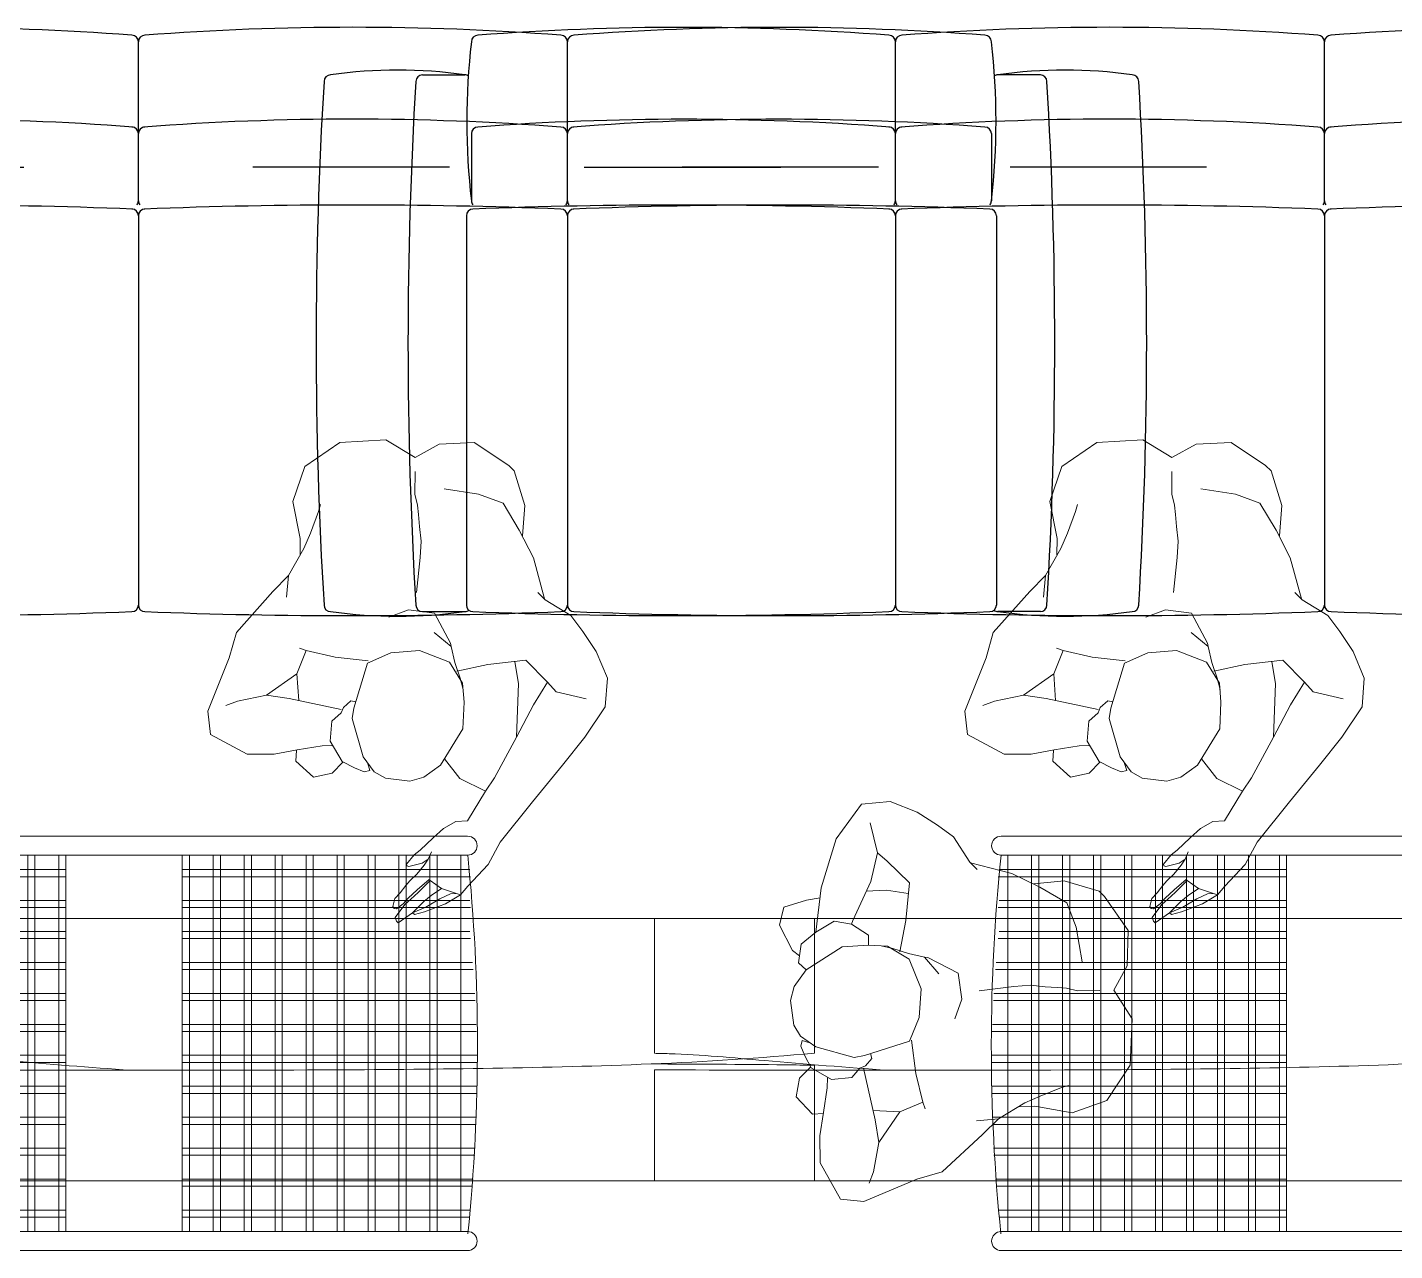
# Model space of a CAD drawing. Header units: millimetres. Extents: x 5429406 to 5440208, y -620941 to -619789.
# Drawn here: x 5430267.5 to 5430476.3, y -620765.1 to -620578.4 of the extents above; entities that cross this region are included whole.
import ezdxf

# ---------------------------------------------------------------- set-up
doc = ezdxf.new("R2010")
doc.units = ezdxf.units.MM
doc.header["$LTSCALE"] = 0.05
doc.layers.add('LINEE', color=7, linetype='Continuous')
doc.layers.add('TEFRIS', color=251, linetype='Continuous', lineweight=9)
doc.layers.add('tefriş', color=45, linetype='Continuous', lineweight=18)

# ---------------------------------------------------------------- blocks, each defined once
blk = doc.blocks.new('dada')
for p, q in [((219973.43, -31806.86), (219967.82, -31810.1)), ((219980.49, -31806.97), (219973.43, -31806.86)), ((219984.71, -31810.01), (219980.49, -31806.97)), ((219988.56, -31808.22), (219984.71, -31810.01)), ((219993.91, -31808.37), (219988.56, -31808.22)), ((219998.88, -31812.26), (219993.91, -31808.37)), ((219967.82, -31810.1), (219965.63, -31815.29)), ((219984.28, -31815.56), (219984.55, -31812.14)), ((219999.67, -31813.16), (219998.88, -31812.26)), ((220000.91, -31818.54), (219999.67, -31813.16)), ((219993.96, -31816.3), (219988.77, -31815.1)), ((219965.63, -31815.29), (219966.32, -31821.02)), ((219967.93, -31820.3), (219969.4, -31817.13)), ((219969.4, -31817.13), (219969.8, -31816.05)), ((219984.57, -31817.26), (219984.28, -31815.56)), ((219984.6, -31818.7), (219984.57, -31817.26)), ((219997.59, -31817.95), (219993.96, -31816.3)), ((219984.6, -31820.52), (219984.6, -31818.7)), ((219999.73, -31822.23), (219997.59, -31817.95)), ((220000.18, -31823.15), (220000.91, -31818.54)), ((219966.32, -31821.02), (219966.1, -31823.52)), ((219966.74, -31822.57), (219967.93, -31820.3)), ((219984.72, -31822.78), (219984.6, -31820.52)), ((219964.1, -31826.49), (219966.74, -31822.57)), ((219984.36, -31825.28), (219984.72, -31822.78)), ((220001.59, -31826.62), (219999.73, -31822.23)), ((219983.43, -31830.57), (219984.36, -31825.28)), ((219964.1, -31826.49), (219961.55, -31828.75)), ((219963.56, -31829.8), (219964.1, -31826.49)), ((220002.81, -31832.98), (220001.59, -31826.62)), ((219961.55, -31828.75), (219955.53, -31834.58)), ((220002.93, -31833.11), (220001.86, -31831.93)), ((219981.99, -31833.12), (219978.94, -31834.02)), ((219985.92, -31833.89), (219981.99, -31833.12)), ((219988.02, -31838.63), (219985.92, -31833.89)), ((220006.66, -31835.82), (220002.93, -31833.11)), ((219955.53, -31834.58), (219954.16, -31838.39)), ((220008.27, -31838.35), (220006.66, -31835.82)), ((219965.95, -31838.14), (219964.26, -31841.56)), ((219965.95, -31838.14), (219964.98, -31837.71)), ((219970.28, -31839.47), (219965.95, -31838.14)), ((219988.07, -31839.19), (219985.66, -31836.85)), ((219954.16, -31838.39), (219950.29, -31846.24)), ((219975.28, -31840.42), (219970.28, -31839.47)), ((219978.82, -31839.44), (219975.15, -31840.74)), ((219983.21, -31839.4), (219978.82, -31839.44)), ((219987.64, -31841.51), (219983.21, -31839.4)), ((219988.07, -31839.19), (219988.02, -31838.63)), ((219988.47, -31841.63), (219988.07, -31839.19)), ((220010.11, -31841.56), (220008.27, -31838.35)), ((219964.26, -31841.56), (219959.4, -31844.48)), ((219964.25, -31845.64), (219964.26, -31841.56)), ((219975.15, -31840.74), (219972.56, -31847.46)), ((219989.39, -31844.89), (219987.64, -31841.51)), ((219989.1, -31844.08), (219988.47, -31841.63)), ((219993.46, -31842.32), (219988.64, -31842.96)), ((219999.27, -31842.1), (219993.46, -31842.32)), ((219997.93, -31845.57), (219997.61, -31842.23)), ((219999.27, -31842.1), (220002.34, -31845.71)), ((220011.49, -31845.77), (220010.11, -31841.56)), ((219959.4, -31844.48), (219954.91, -31845.07)), ((219962.84, -31845.25), (219959.4, -31844.48)), ((219989.4, -31845.86), (219989.1, -31844.08)), ((219950.29, -31846.24), (219950.45, -31849.81)), ((219954.91, -31845.07), (219953.11, -31845.59)), ((219970.62, -31847.5), (219962.84, -31845.25)), ((219972.17, -31846.32), (219970.97, -31847.21)), ((219972.17, -31846.32), (219972.92, -31846.53)), ((219989.4, -31847.79), (219989.39, -31844.89)), ((219997.01, -31853.72), (219997.93, -31845.57)), ((219999.97, -31848.98), (220002.34, -31845.71)), ((220002.34, -31845.71), (220003.54, -31847.27)), ((220010.84, -31850.1), (220011.49, -31845.77)), ((219970.59, -31848.03), (219969.08, -31849.16)), ((219970.97, -31847.21), (219970.59, -31848.03)), ((219972.56, -31847.46), (219972.17, -31849.01)), ((219988.91, -31851.81), (219989.4, -31847.79)), ((220003.54, -31847.27), (220008.04, -31848.65)), ((219950.45, -31849.81), (219955.8, -31853.26)), ((219969.08, -31849.16), (219968.58, -31852.23)), ((219972.17, -31849.01), (219973.41, -31854.95)), ((219997.01, -31853.72), (219999.97, -31848.98)), ((220007.38, -31854.47), (220010.84, -31850.1)), ((220010.84, -31850.1), (220010.84, -31850.1)), ((219963.48, -31853.17), (219967.29, -31852.84)), ((219967.29, -31852.84), (219968.82, -31852.87)), ((219968.58, -31852.23), (219970.19, -31855.43)), ((219968.58, -31852.23), (219968.58, -31852.23)), ((219985.09, -31857.09), (219988.91, -31851.81)), ((219955.8, -31853.26), (219959.9, -31853.53)), ((219959.9, -31853.53), (219963.48, -31853.17)), ((219963.15, -31854.85), (219963.36, -31853.18)), ((219965.64, -31857.49), (219963.15, -31854.85)), ((219993.17, -31859.66), (219997.01, -31853.72)), ((220003.67, -31858.47), (220007.38, -31854.47)), ((219970.32, -31855.52), (219968.51, -31857.12)), ((219970.19, -31855.43), (219971.96, -31856.56)), ((219971.96, -31856.56), (219973.39, -31857.25)), ((219973.41, -31854.95), (219974.93, -31857.36)), ((219974.3, -31857.1), (219974, -31855.88)), ((219985.8, -31856.21), (219987.9, -31859.37)), ((219968.51, -31857.12), (219965.64, -31857.49)), ((219973.39, -31857.25), (219974.3, -31857.1)), ((219974.93, -31857.36), (219976.56, -31858.48)), ((219976.56, -31858.48), (219980.28, -31859.2)), ((219980.28, -31859.2), (219982.44, -31858.76)), ((219982.44, -31858.76), (219985.09, -31857.09)), ((219998.72, -31863.72), (220003.67, -31858.47)), ((219987.9, -31859.37), (219991.64, -31861.58)), ((219991.64, -31861.58), (219993.17, -31859.66)), ((219988.57, -31865.91), (219991.64, -31861.58)), ((219993.34, -31869.51), (219998.72, -31863.72)), ((219984.86, -31866.77), (219983.16, -31868.07)), ((219986.8, -31865.87), (219984.86, -31866.77)), ((219988.57, -31865.91), (219986.8, -31865.87)), ((219983.16, -31868.07), (219981.05, -31869.82)), ((219993.34, -31869.51), (219991.22, -31872.75)), ((219980.08, -31870.45), (219978.82, -31871.79)), ((219981.05, -31869.82), (219980.08, -31870.45)), ((219981.22, -31871.84), (219982.18, -31871.28)), ((219981.5, -31872.16), (219982.18, -31871.28)), ((219982.18, -31871.28), (219982.73, -31870.18)), ((219978.82, -31871.79), (219978.86, -31872.05)), ((219978.86, -31872.05), (219979.15, -31872.17)), ((219979.15, -31872.17), (219981.22, -31871.84)), ((219979.15, -31874.38), (219980.27, -31873.42)), ((219980.27, -31873.42), (219981.5, -31872.16)), ((219991.22, -31872.75), (219987.88, -31875.86)), ((219977.52, -31876.06), (219978.45, -31875.03)), ((219978.45, -31875.03), (219979.15, -31874.38)), ((219982.07, -31874.36), (219980.13, -31875.83)), ((219980.26, -31876.22), (219981.28, -31875.32)), ((219981.28, -31875.32), (219982.23, -31874.56)), ((219982.23, -31874.56), (219982.07, -31874.36)), ((219982.23, -31874.56), (219983.86, -31875.88)), ((219976.27, -31878.1), (219976.66, -31876.87)), ((219976.66, -31876.87), (219977.52, -31876.06)), ((219977.86, -31877.77), (219976.79, -31878.46)), ((219978.67, -31877.01), (219977.86, -31877.77)), ((219978.12, -31877.92), (219979.05, -31877.16)), ((219980.13, -31875.83), (219978.67, -31877.01)), ((219979.05, -31877.16), (219980.26, -31876.22)), ((219981.04, -31877.69), (219979.16, -31879.29)), ((219982.21, -31876.84), (219981.04, -31877.69)), ((219983.47, -31877.43), (219981.25, -31878.56)), ((219982.21, -31876.84), (219983.86, -31875.88)), ((219985.17, -31876.82), (219983.47, -31877.43)), ((219983.86, -31875.88), (219986.68, -31877.05)), ((219986.68, -31877.05), (219984.29, -31878.28)), ((219985.98, -31876.82), (219985.17, -31876.82)), ((219987.88, -31875.86), (219986.68, -31877.05)), ((219976.41, -31878.38), (219976.27, -31878.1)), ((219976.79, -31878.46), (219976.41, -31878.38)), ((219976.48, -31879.78), (219978.12, -31877.92)), ((219976.62, -31880.37), (219976.48, -31879.78)), ((219979.16, -31879.29), (219976.88, -31880.62)), ((219981.25, -31878.56), (219979.16, -31879.29)), ((219979.44, -31879.52), (219979.16, -31879.29)), ((219981.03, -31879.23), (219979.44, -31879.52)), ((219984.29, -31878.28), (219981.03, -31879.23)), ((219976.88, -31880.62), (219976.62, -31880.37))]:
    blk.add_line(p, q)
blk = doc.blocks.new('saeffsfasfadsafsd')
at = {"layer": 'TEFRIS', "linetype": 'ByBlock'}
for p, q in [((5431984.33, -623484.37), (5431984.33, -623503.32)), ((5431985.42, -623484.48), (5431985.42, -623503.32)), ((5431989.05, -623484.78), (5431989.05, -623503.32)), ((5431990.14, -623484.87), (5431990.14, -623503.32)), ((5431993.78, -623485.11), (5431993.78, -623503.32)), ((5431994.87, -623485.18), (5431994.87, -623503.32)), ((5432026.86, -623485.21), (5432026.86, -623503.32)), ((5432027.95, -623485.15), (5432027.95, -623503.32)), ((5432031.59, -623484.91), (5432031.59, -623503.32)), ((5432032.68, -623484.83), (5432032.68, -623503.32)), ((5432036.32, -623484.53), (5432036.32, -623503.32)), ((5432037.41, -623484.44), (5432037.41, -623503.32)), ((5431998.51, -623485.36), (5431998.51, -623503.32)), ((5431999.6, -623485.41), (5431999.6, -623503.32)), ((5432003.23, -623485.54), (5432003.23, -623503.32)), ((5432004.32, -623485.56), (5432004.32, -623503.32)), ((5432007.96, -623485.63), (5432007.96, -623503.32)), ((5432009.05, -623485.64), (5432009.05, -623503.32)), ((5432012.68, -623485.64), (5432012.68, -623503.32)), ((5432013.77, -623485.64), (5432013.77, -623503.32)), ((5432017.41, -623485.58), (5432017.41, -623503.32)), ((5432018.5, -623485.55), (5432018.5, -623503.32)), ((5432022.14, -623485.44), (5432022.14, -623503.32)), ((5432023.23, -623485.39), (5432023.23, -623503.32)), ((5431982.15, -623488.05), (5432039.59, -623488.05)), ((5431982.15, -623489.14), (5432039.59, -623489.14)), ((5431982.15, -623492.77), (5432039.59, -623492.77)), ((5431982.15, -623493.86), (5432039.59, -623493.86)), ((5431982.15, -623497.5), (5432039.59, -623497.5)), ((5431982.15, -623498.59), (5432039.59, -623498.59)), ((5431982.15, -623502.22), (5432039.59, -623502.22)), ((5431982.15, -623503.32), (5432039.59, -623503.32)), ((5431982.15, -623521.09), (5432039.59, -623521.09)), ((5431982.15, -623522.18), (5432039.59, -623522.18)), ((5431984.33, -623521.09), (5431984.33, -623564.97)), ((5431985.42, -623521.09), (5431985.42, -623565.08)), ((5431989.05, -623521.09), (5431989.05, -623564.97)), ((5431990.14, -623521.09), (5431990.14, -623565.08)), ((5431993.78, -623521.09), (5431993.78, -623564.97)), ((5431994.87, -623521.09), (5431994.87, -623565.08)), ((5431998.51, -623521.09), (5431998.51, -623565.41)), ((5431999.6, -623521.09), (5431999.6, -623565.49)), ((5432003.23, -623521.09), (5432003.23, -623565.74)), ((5432004.32, -623521.09), (5432004.32, -623565.8)), ((5432007.96, -623521.09), (5432007.96, -623565.97)), ((5432009.05, -623521.09), (5432009.05, -623566.01)), ((5432012.68, -623521.09), (5432012.68, -623566.09)), ((5432013.78, -623521.09), (5432013.78, -623566.1)), ((5432017.41, -623521.09), (5432017.41, -623566.1)), ((5432018.5, -623521.09), (5432018.5, -623566.09)), ((5432022.14, -623521.09), (5432022.14, -623566.01)), ((5432023.23, -623521.09), (5432023.23, -623565.97)), ((5432026.86, -623521.09), (5432026.86, -623565.8)), ((5432027.95, -623521.09), (5432027.95, -623565.74)), ((5432031.59, -623521.09), (5432031.59, -623565.49)), ((5432032.68, -623521.09), (5432032.68, -623565.41)), ((5432036.32, -623521.09), (5432036.32, -623565.08)), ((5432037.41, -623521.09), (5432037.41, -623564.97)), ((5431982.15, -623525.82), (5432039.59, -623525.82)), ((5431982.15, -623526.91), (5432039.59, -623526.91)), ((5431982.15, -623530.54), (5432039.59, -623530.54)), ((5431982.15, -623531.63), (5432039.59, -623531.63)), ((5431982.15, -623535.27), (5432039.59, -623535.27)), ((5431982.15, -623536.36), (5432039.59, -623536.36)), ((5431982.15, -623540), (5432039.59, -623540)), ((5431982.15, -623541.09), (5432039.59, -623541.09)), ((5431982.15, -623544.72), (5432039.59, -623544.72)), ((5431982.15, -623545.81), (5432039.59, -623545.81)), ((5431982.15, -623549.45), (5432039.59, -623549.45)), ((5431982.15, -623550.54), (5432039.59, -623550.54)), ((5431982.15, -623554.17), (5432039.59, -623554.17)), ((5431982.15, -623555.27), (5432039.59, -623555.27)), ((5431982.15, -623558.9), (5432039.59, -623558.9)), ((5431982.15, -623559.99), (5432039.59, -623559.99)), ((5431982.15, -623563.63), (5432039.59, -623563.63))]:
    blk.add_line(p, q, dxfattribs=at)
for centre in [(5432011.19, -623201.49), (5432011.19, -623281.99)]:
    blk.add_arc(centre, 284.16, 264.1333, 275.8044, dxfattribs=at)
at = {"layer": 'tefriş'}
for p, q in [((5431979.24, -623484.16), (5431979.24, -623564.65)), ((5431982.15, -623484.16), (5431982.15, -623564.73)), ((5432039.59, -623564.73), (5432039.59, -623484.16)), ((5432042.5, -623564.65), (5432042.5, -623484.16)), ((5431980.69, -623566.11), (5431980.69, -623566.11)), ((5432041.04, -623566.11), (5432041.04, -623566.11))]:
    blk.add_line(p, q, dxfattribs=at)
for centre, start, end in [((5431980.69, -623484.16), 0, 180), ((5432041.04, -623484.16), 0, 180), ((5431980.69, -623564.65), 180, 0), ((5432041.04, -623564.65), 180, 0)]:
    blk.add_arc(centre, 1.45, start, end, dxfattribs=at)
blk = doc.blocks.new('dsfgdghjhkl')
at = {"layer": 'LINEE', "color": 34}
for p, q in [((5437342.62, -622199.59), (5437342.62, -622175.32)), ((5437408.12, -622199.59), (5437408.12, -622175.32)), ((5437270.42, -622180.37), (5437276.91, -622180.37)), ((5437480.32, -622180.37), (5437473.83, -622180.37)), ((5437277.89, -622189.35), (5437277.89, -622199.59)), ((5437472.84, -622189.35), (5437472.84, -622199.59)), ((5437295.12, -622194.46), (5437325.12, -622194.46)), ((5437390.12, -622194.46), (5437360.12, -622194.46)), ((5437455.62, -622194.46), (5437425.62, -622194.46)), ((5437277.12, -622201.87), (5437277.12, -622261.3)), ((5437342.62, -622201.87), (5437342.62, -622261.3)), ((5437408.12, -622201.87), (5437408.12, -622261.3)), ((5437473.62, -622201.87), (5437473.62, -622261.3)), ((5437270.42, -622262.3), (5437276.91, -622262.3)), ((5437480.32, -622262.3), (5437473.83, -622262.3))]:
    blk.add_line(p, q, dxfattribs=at)
for centre, radius, start, end in [((5437278.89, -622175.32), 1, 90, 180), ((5437310.26, -622583.56), 410.43, 85.6177, 94.3823), ((5437341.62, -622175.32), 1, 0, 90), ((5437343.62, -622175.32), 1, 90, 180), ((5437375.37, -622593.78), 420.66, 85.6713, 94.3287), ((5437407.12, -622175.32), 1, 0, 90), ((5437409.12, -622175.32), 1, 90, 180), ((5437440.48, -622583.56), 410.43, 85.6177, 94.3823), ((5437471.84, -622175.32), 1, 0, 90), ((5437381.89, -622187.46), 104.71, 173.3451, 186.6549), ((5437368.84, -622187.46), 104.71, 353.3451, 6.6549), ((5437256.39, -622181.37), 1, 90, 180), ((5437266.65, -622254.58), 74.92, 82.1311, 97.8689), ((5437270.42, -622181.37), 1, 90, 180), ((5437276.91, -622181.37), 1, 59.2584, 90), ((5437473.83, -622181.37), 1, 90, 120.7416), ((5437484.08, -622254.58), 74.92, 82.1311, 97.8689), ((5437480.32, -622181.37), 1, 0, 90), ((5437494.34, -622181.37), 1, 0, 90), ((5437920.32, -622221.33), 666.13, 176.56047, 183.43953), ((5437934.34, -622221.33), 666.13, 176.56047, 183.43953), ((5436816.39, -622221.33), 666.13, 356.56047, 3.43953), ((5436830.42, -622221.33), 666.13, 356.56047, 3.43953), ((5437278.89, -622189.35), 1, 90, 180), ((5437310.35, -622600.04), 412.89, 85.6308, 94.3692), ((5437341.62, -622189.35), 1, 0, 90), ((5437343.62, -622189.35), 1, 90, 180), ((5437375.27, -622610.29), 423.15, 85.6841, 94.3159), ((5437407.12, -622189.35), 1, 0, 90), ((5437409.12, -622189.35), 1, 90, 180), ((5437440.38, -622600.04), 412.89, 85.6308, 94.3692), ((5437471.84, -622189.35), 1, 0, 90), ((5437278.12, -622201.87), 1, 90, 180), ((5437278.89, -622199.59), 1, 180, 217.1668), ((5437309.94, -623016.74), 816.5, 87.76661, 92.23339), ((5437341.62, -622201.87), 1, 0, 90), ((5437341.62, -622199.59), 1, 322.8332, 0), ((5437343.62, -622199.59), 1, 180, 217.1668), ((5437343.62, -622201.87), 1, 90, 180), ((5437375.3, -623016.74), 816.5, 87.76661, 92.23339), ((5437407.12, -622201.87), 1, 0, 90), ((5437407.12, -622199.59), 1, 322.8332, 0), ((5437409.12, -622199.59), 1, 180, 217.1668), ((5437409.12, -622201.87), 1, 90, 180), ((5437440.8, -623016.74), 816.5, 87.76661, 92.23339), ((5437472.62, -622201.87), 1, 0, 90), ((5437471.84, -622199.59), 1, 322.8332, 0), ((5437256.39, -622261.3), 1, 180, 270), ((5437270.42, -622261.3), 1, 180, 270), ((5437278.12, -622261.3), 1, 180, 270), ((5437341.62, -622261.3), 1, 270, 0), ((5437343.62, -622261.3), 1, 180, 270), ((5437407.12, -622261.3), 1, 270, 0), ((5437409.12, -622261.3), 1, 180, 270), ((5437472.62, -622261.3), 1, 270, 0), ((5437480.32, -622261.3), 1, 270, 0), ((5437494.34, -622261.3), 1, 270, 0), ((5437266.65, -622188.08), 74.92, 262.1311, 277.8689), ((5437276.91, -622261.3), 1, 270, 307.1668), ((5437309.87, -621449.96), 812.96, 267.76176, 272.23824), ((5437375.37, -621449.96), 812.96, 267.76176, 272.23824), ((5437440.87, -621449.96), 812.96, 267.76176, 272.23824), ((5437473.83, -622261.3), 1, 232.8332, 270), ((5437484.08, -622188.08), 74.92, 262.1311, 277.8689)]:
    blk.add_arc(centre, radius, start, end, dxfattribs=at)
blk = doc.blocks.new('insanplanoturan2')
for p, q in [((-4.35, 28), (-8.09, 30.21)), ((-3.59, 26.87), (-4.35, 28)), ((1.11, 27.39), (-1.54, 25.72)), ((3.27, 27.84), (1.11, 27.39)), ((7, 27.12), (3.27, 27.84)), ((-1.54, 25.72), (-5.35, 20.45)), ((8.63, 26), (7, 27.12)), ((10.14, 23.59), (8.63, 26)), ((10.17, 25.88), (9.26, 25.73)), ((9.26, 25.73), (9.56, 24.52)), ((11.6, 25.19), (10.17, 25.88)), ((13.37, 24.07), (11.6, 25.19)), ((13.24, 24.16), (15.05, 25.76)), ((15.05, 25.76), (17.91, 26.13)), ((17.91, 26.13), (20.4, 23.48)), ((11.39, 17.65), (10.14, 23.59)), ((14.98, 20.87), (13.37, 24.07)), ((20.4, 23.48), (20.2, 21.81)), ((16.27, 21.48), (14.74, 21.5)), ((20.07, 21.81), (16.27, 21.48)), ((23.66, 22.17), (20.07, 21.81)), ((27.76, 21.89), (23.66, 22.17)), ((33.11, 18.44), (27.76, 21.89)), ((-5.35, 20.45), (-5.85, 16.43)), ((14.48, 17.79), (14.98, 20.87)), ((14.98, 20.87), (14.98, 20.87)), ((-27.28, 18.74), (-27.93, 14.41)), ((-27.28, 18.74), (-27.28, 18.74)), ((-19.98, 15.91), (-24.48, 17.29)), ((-14.03, 17.26), (-14.37, 14.2)), ((10.99, 16.09), (11.39, 17.65)), ((12.97, 16.66), (14.48, 17.79)), ((33.27, 14.87), (33.11, 18.44)), ((-18.79, 14.34), (-19.98, 15.91)), ((-5.85, 16.43), (-5.83, 13.53)), ((8.41, 9.37), (10.99, 16.09)), ((11.39, 14.95), (10.64, 15.16)), ((11.39, 14.95), (12.59, 15.84)), ((12.59, 15.84), (12.97, 16.66)), ((12.94, 16.13), (20.72, 13.88)), ((29.4, 7.03), (33.27, 14.87)), ((-27.93, 14.41), (-26.55, 10.2)), ((-15.71, 10.73), (-18.79, 14.34)), ((-14.37, 14.2), (-14.05, 10.87)), ((-5.85, 14.49), (-5.54, 12.71)), ((-5.83, 13.53), (-4.08, 10.14)), ((-5.54, 12.71), (-4.92, 10.26)), ((19.31, 14.28), (19.29, 10.2)), ((19.29, 10.2), (24.16, 13.11)), ((20.72, 13.88), (24.16, 13.11)), ((24.16, 13.11), (28.65, 13.7)), ((28.65, 13.7), (30.45, 14.23)), ((-15.71, 10.73), (-9.91, 10.95)), ((-9.91, 10.95), (-5.08, 11.6)), ((-26.55, 10.2), (-24.71, 6.99)), ((-4.92, 10.26), (-4.51, 7.82)), ((-4.08, 10.14), (0.35, 8.04)), ((4.73, 8.08), (8.41, 9.37)), ((8.28, 9.05), (13.28, 8.1)), ((17.61, 6.77), (19.29, 10.2)), ((-24.71, 6.99), (-23.11, 4.46)), ((-4.51, 7.82), (-2.1, 5.49)), ((-4.51, 7.82), (-4.46, 7.27)), ((-4.46, 7.27), (-2.36, 2.53)), ((0.35, 8.04), (4.73, 8.08)), ((13.28, 8.1), (17.61, 6.77)), ((17.61, 6.77), (18.58, 6.35)), ((28.03, 3.22), (29.4, 7.03)), ((-23.11, 4.46), (-19.37, 1.75)), ((-2.36, 2.53), (1.56, 1.75)), ((1.56, 1.75), (4.62, 2.65)), ((22.01, -2.61), (28.03, 3.22)), ((-19.37, 1.75), (-18.3, 0.57)), ((-19.26, 1.62), (-18.03, -4.75)), ((0.13, -0.8), (-0.81, -6.09)), ((20, -1.56), (19.46, -4.88)), ((19.46, -4.88), (22.01, -2.61)), ((-18.03, -4.75), (-16.17, -9.13)), ((-0.81, -6.09), (-1.17, -8.58)), ((19.46, -4.88), (16.82, -8.79)), ((-16.62, -8.22), (-17.35, -12.82)), ((17.24, -10.34), (17.46, -7.85)), ((-16.17, -9.13), (-14.03, -13.42)), ((-1.17, -8.58), (-1.05, -10.85)), ((16.82, -8.79), (15.63, -11.06)), ((17.93, -16.07), (17.24, -10.34)), ((-1.05, -10.85), (-1.05, -12.66)), ((15.63, -11.06), (14.16, -14.24)), ((-17.35, -12.82), (-16.11, -18.21)), ((-14.03, -13.42), (-10.4, -15.06)), ((-1.05, -12.66), (-1.01, -14.11)), ((-1.01, -14.11), (-0.73, -15.8)), ((14.16, -14.24), (13.76, -15.31)), ((-10.4, -15.06), (-5.21, -16.27)), ((-0.73, -15.8), (-0.99, -19.23)), ((15.74, -21.26), (17.93, -16.07)), ((-16.11, -18.21), (-15.32, -19.11)), ((-15.32, -19.11), (-10.35, -22.99)), ((-5, -23.15), (-1.15, -21.36)), ((-1.15, -21.36), (3.07, -24.4)), ((10.13, -24.5), (15.74, -21.26)), ((-10.35, -22.99), (-5, -23.15)), ((3.07, -24.4), (10.13, -24.5))]:
    blk.add_line(p, q)
for points in [[(-8.09, 30.21), (-10.88, 29.66), (-12.15, 26.27), (-12.64, 24.24)], [(-1.54, 25.72), (-2.54, 26.97), (-5.37, 26.69), (-7.35, 24.57), (-9.19, 21.89), (-8.9, 19.21), (-7.35, 16.52), (-5.85, 16.43)], [(-27.28, 18.74), (-21.76, 22.31), (-14.13, 24.15), (-7.35, 24.57)], [(-19.98, 15.91), (-15.55, 16.66), (-9.47, 19.07), (-8.9, 19.21)]]:
    blk.add_lwpolyline(points)
blk = doc.blocks.new('xccxc')
at = {"rotation": 180}
blk.add_blockref('insanplanoturan2', (220488.91, -31825.14), dxfattribs=at)

msp = doc.modelspace()

# ---------------------------------------------------------------- linework, layer by layer
at = {"layer": 'tefriş', "linetype": 'ByBlock', "transparency": 33554541}
for points in [[(5430247.68, -620734.96), (5430247.68, -620714.4), (5430387.68, -620714.4), (5430387.68, -620734.94)], [(5430363.25, -620734.96), (5430363.25, -620714.4), (5430503.25, -620714.4), (5430503.25, -620734.94)], [(5430387.68, -620736.79), (5430387.68, -620754.4), (5430247.68, -620754.4), (5430247.68, -620737.49)], [(5430503.25, -620736.79), (5430503.25, -620754.4), (5430363.25, -620754.4), (5430363.25, -620737.49)]]:
    msp.add_lwpolyline(points, dxfattribs=at)
msp.add_arc((5430340.66, -620212.02), 525.03, 272.4105, 275.1382, dxfattribs=at)
for points, knots in [([(5430283.32, -620737.55), (5430277.06, -620737.09), (5430265.94, -620736.26), (5430254.08, -620735.1), (5430248.44, -620734.98), (5430247.68, -620734.96)], [0, 0, 0, 0, 18.812372, 33.46672, 35.730071, 35.730071, 35.730071, 35.730071]), ([(5430398.88, -620737.55), (5430392.63, -620737.09), (5430381.51, -620736.26), (5430369.64, -620735.1), (5430364, -620734.98), (5430363.25, -620734.96)], [0, 0, 0, 0, 18.812372, 33.46672, 35.730071, 35.730071, 35.730071, 35.730071]), ([(5430247.68, -620737.49), (5430269.94, -620737.54), (5430308.29, -620737.64), (5430346.66, -620737.23), (5430362.75, -620736.58)], [0, 0, 0, 0, 66.766683, 115.063238, 115.063238, 115.063238, 115.063238]), ([(5430362.75, -620736.58), (5430369.58, -620736.61), (5430377.89, -620736.63), (5430386.2, -620736.76), (5430387.68, -620736.79)], [0, 0, 0, 0, 20.493989, 24.939375, 24.939375, 24.939375, 24.939375]), ([(5430363.25, -620737.49), (5430385.5, -620737.54), (5430423.85, -620737.64), (5430462.23, -620737.23), (5430478.31, -620736.58)], [0, 0, 0, 0, 66.766683, 115.063238, 115.063238, 115.063238, 115.063238])]:
    msp.add_open_spline(points, degree=3, knots=knots, dxfattribs=at)

# ---------------------------------------------------------------- block references
at = {"layer": 'tefriş', "transparency": 33554541}
for p in [(-7058.14, 1594.76), (-6942.57, 1594.76)]:
    msp.add_blockref('dsfgdghjhkl', p, dxfattribs=at)
for name, p, rotation in [('dada', (5208587.46, -605254.02), 4.257695987429049), ('dada', (5208703.02, -605254.02), 4.257695987429049), ('saeffsfasfadsafsd', (6054009.86, 4811274.09), 269.9996939253833)]:
    msp.add_blockref(name, p, dxfattribs=dict(at, rotation=rotation))
at = {"layer": 'tefriş', "transparency": 33554541, "xscale": -1}
for name, p, rotation in [('xccxc', (5449389.43, -842689.32), 266.6734817099842), ('saeffsfasfadsafsd', (4806741.08, 4811274.09), 90.0003060746167)]:
    msp.add_blockref(name, p, dxfattribs=dict(at, rotation=rotation))

doc.saveas('drawing.dxf')
